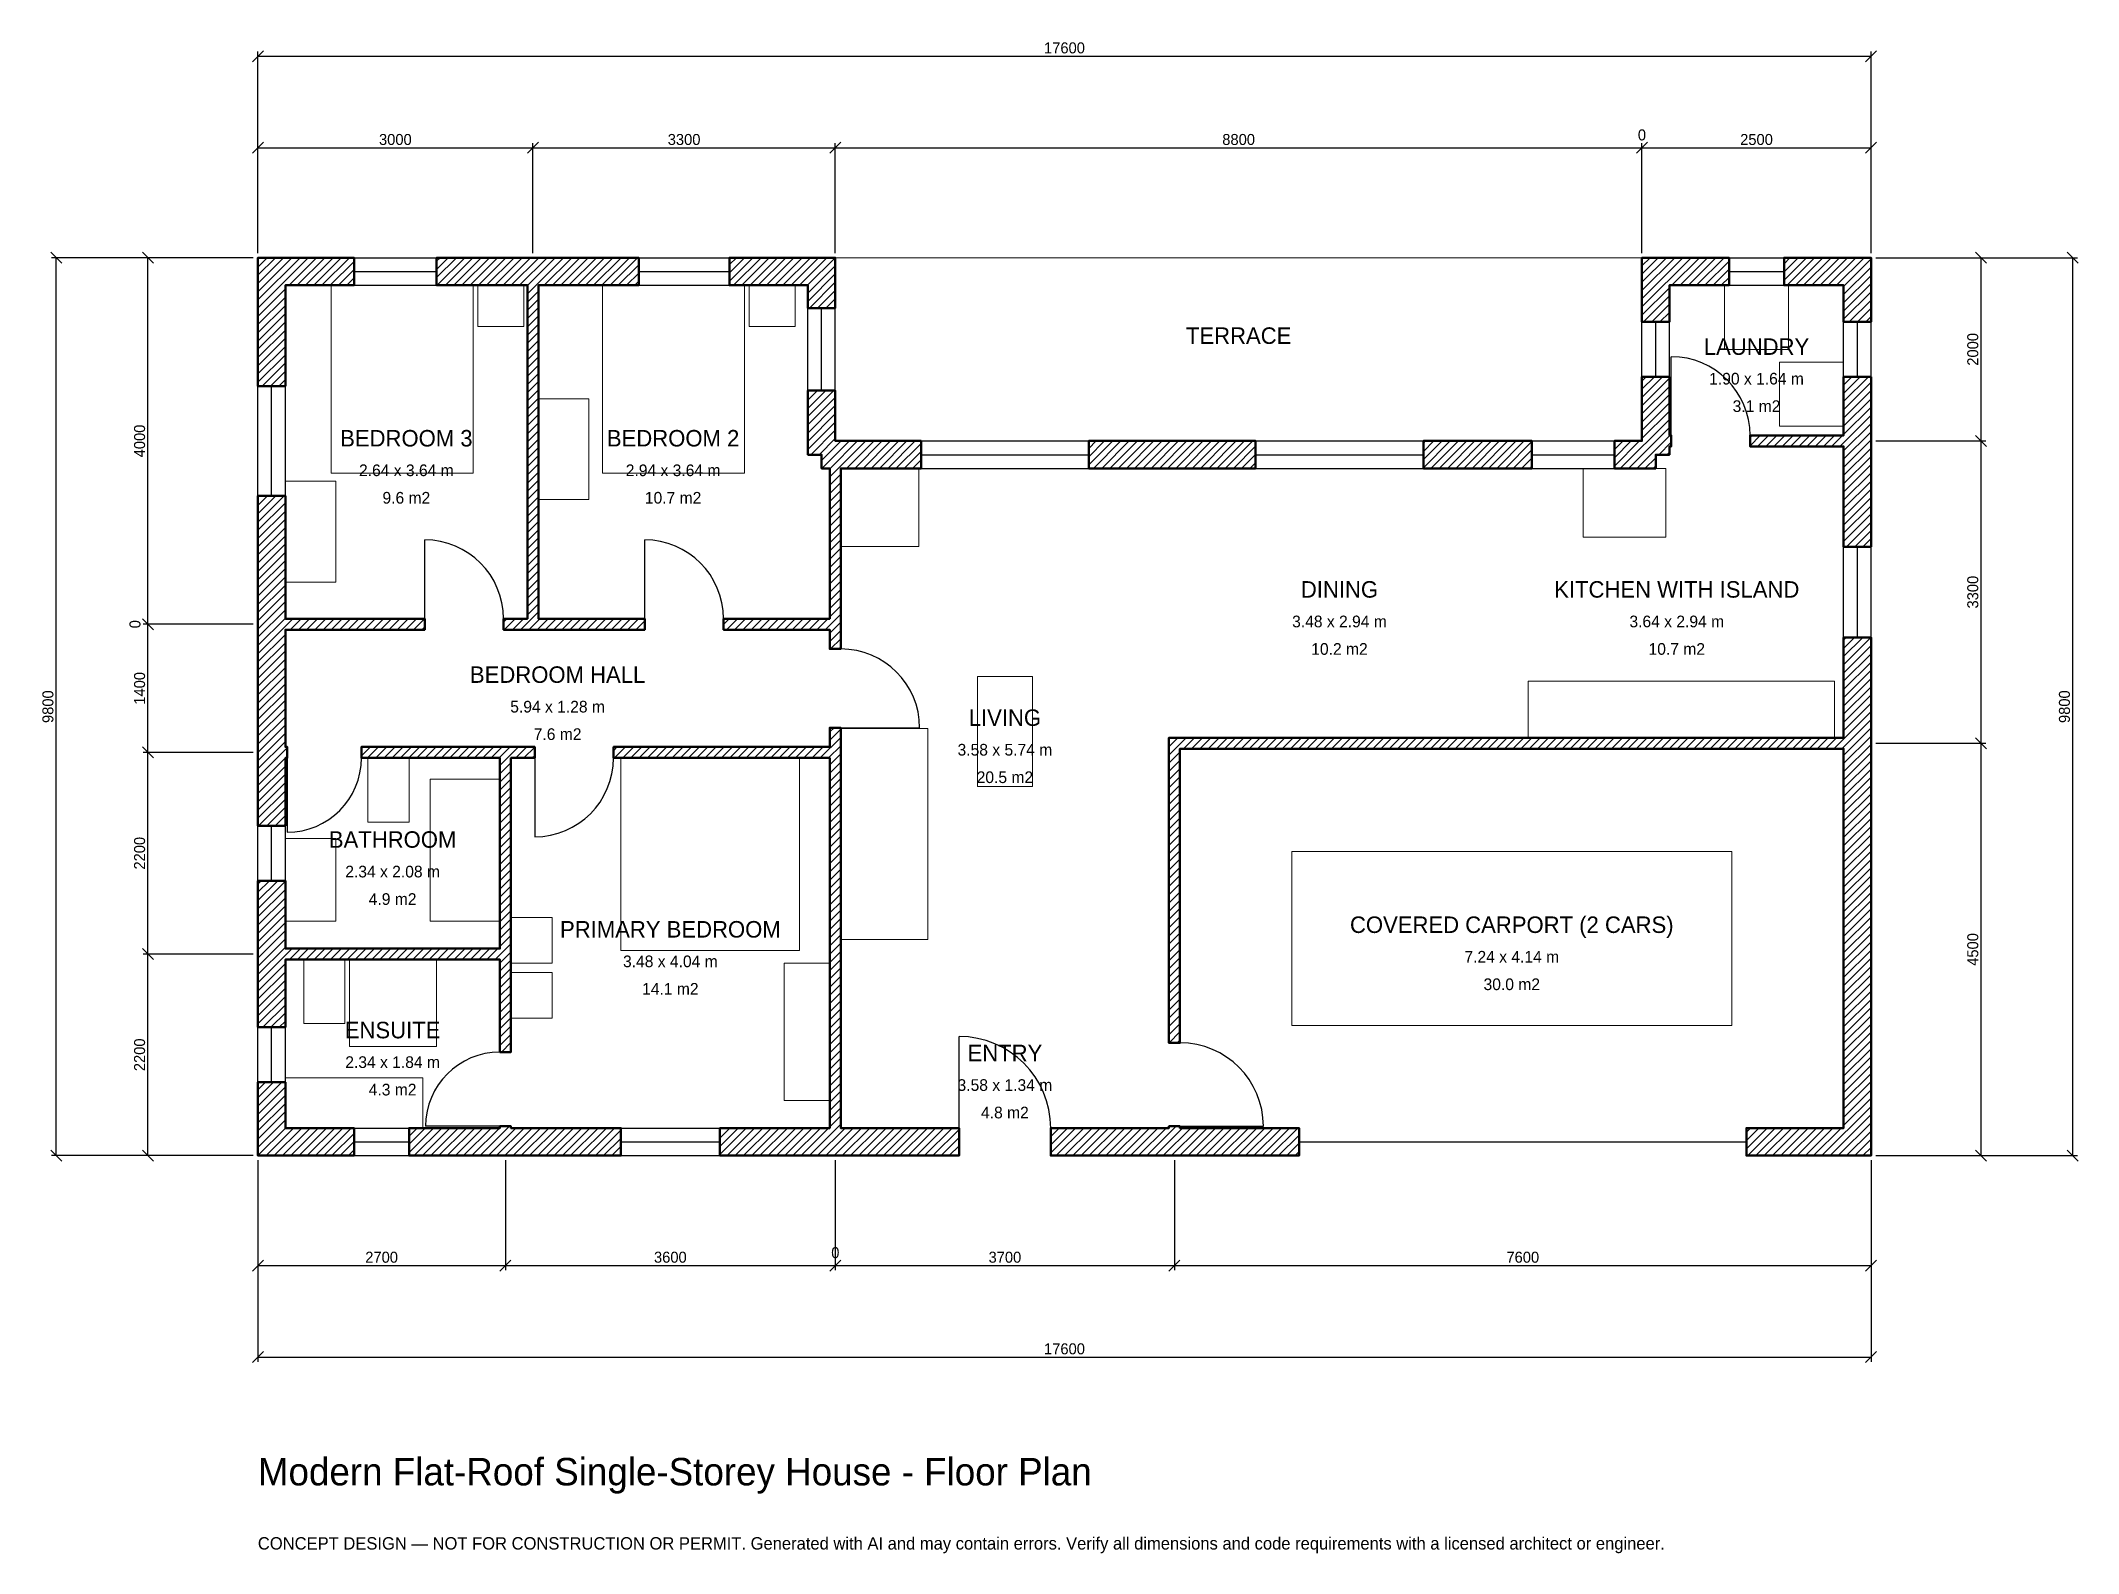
# Model space of a CAD drawing. Header units: millimetres. Extents: x -2369 to 19860, y -4341 to 12169.
import ezdxf
from ezdxf.enums import TextEntityAlignment as Align

# ---------------------------------------------------------------- set-up
doc = ezdxf.new("R2010")
doc.units = ezdxf.units.MM
doc.linetypes.add('DASHED', pattern=[1.524, 1.27, -0.254])
for name, color, linetype, lineweight in [('A-ANNO-DIMS', 1, 'Continuous', 13), ('A-ANNO-TEXT', 7, 'Continuous', 18), ('A-AREA-IDEN', 7, 'Continuous', 18), ('A-DOOR', 2, 'Continuous', 25), ('A-FLOR-FIXT', 9, 'Continuous', 13), ('A-FURN', 9, 'Continuous', 13), ('A-GLAZ', 4, 'Continuous', 25), ('A-SITE-PAVE', 8, 'Continuous', 13), ('A-WALL', 7, 'Continuous', 50), ('A-WALL-PATT', 8, 'Continuous', 13)]:
    doc.layers.add(name, color=color, linetype=linetype, lineweight=lineweight)
doc.dimstyles.new('PLAN', dxfattribs={"dimtxt": 120, "dimasz": 80, "dimexe": 50, "dimexo": 50, "dimgap": 30, "dimtad": 1, "dimdec": 0, "dimtsz": 60, "dimcen": 2.5, "dimclrd": 1, "dimclre": 1, "dimazin": 3, "dimtfac": 1, "dimtmove": 0, "dimatfit": 3})

msp = doc.modelspace()

# ---------------------------------------------------------------- hatches: boundary and pattern name
at = {"layer": 'A-WALL-PATT'}
h = msp.add_hatch(dxfattribs=at)
h.set_pattern_fill('ANSI31', color=8, scale=20)
h.paths.add_polyline_path([(2550, 0), (1650, 0), (1650, 300), (2550, 300), (2640, 300), (2640, 320), (2760, 320), (2760, 300), (2850, 300), (3960, 300), (3960, 0), (2850, 0), (2760, 0), (2760, -0.001), (2640, -0.001), (2640, 0), (2550, 0)])
h.paths.add_polyline_path([(300, 0), (300, -0.001), (0, -0.001), (0, -0.001), (0, 0), (-0.001, 0), (-0.001, 300), (0, 300), (0, 800), (300, 800), (300, 300), (1050, 300), (1050, 0), (300, 0)])
h.paths.add_polyline_path([(0, 2050), (0, 2140), (-0.001, 2140), (-0.001, 2260), (0, 2260), (0, 2350), (0, 3000), (300, 3000), (300, 2350), (300, 2260), (2640, 2260), (2640, 4340), (1130, 4340), (1130, 4460), (2640, 4460), (2760, 4460), (3020, 4460), (3020, 4340), (2760, 4340), (2760, 2260), (2760, 2140), (2760, 1130), (2640, 1130), (2640, 2140), (300, 2140), (300, 2050), (300, 1400), (0, 1400), (0, 2050)])
h.paths.add_polyline_path([(0, 4250), (0, 4340), (-0.001, 4340), (-0.001, 4460), (0, 4460), (0, 4550), (0, 5650), (0, 5740), (-0.001, 5740), (-0.001, 5860), (0, 5860), (0, 5950), (0, 7200), (300, 7200), (300, 5950), (300, 5860), (1820, 5860), (1820, 5740), (300, 5740), (300, 5650), (300, 4550), (300, 4460), (320, 4460), (320, 4340), (300, 4340), (300, 4250), (300, 3600), (0, 3600), (0, 4250)])
h.paths.add_polyline_path([(0, 9500), (-0.001, 9500), (-0.001, 9800), (0, 9800), (0, 9800.001), (300, 9800.001), (300, 9800), (1050, 9800), (1050, 9500), (300, 9500), (300, 8400), (0, 8400), (0, 9500)])
h.paths.add_polyline_path([(2850, 9800), (2940, 9800), (2940, 9800.001), (3060, 9800.001), (3060, 9800), (3150, 9800), (4155, 9800), (4155, 9500), (3150, 9500), (3060, 9500), (3060, 5860), (4220, 5860), (4220, 5740), (3060, 5740), (3060, 5740), (2940, 5740), (2940, 5740), (2680, 5740), (2680, 5860), (2940, 5860), (2940, 9500), (2850, 9500), (1950, 9500), (1950, 9800), (2850, 9800)])
h.paths.add_polyline_path([(6000, 9800), (6000, 9800.001), (6300, 9800.001), (6300, 9800), (6300.001, 9800), (6300.001, 9500), (6300, 9500), (6300, 9250), (6000, 9250), (6000, 9500), (5145, 9500), (5145, 9800), (6000, 9800)])
h.paths.add_polyline_path([(6300, 7860), (6300.001, 7860), (6300.001, 7800.001), (6360, 7800.001), (6360, 7800), (7235, 7800), (7235, 7500), (6360, 7500), (6360, 5860), (6360, 5740), (6360, 5740), (6360, 5530), (6240, 5530), (6240, 5740), (6240, 5740), (5080, 5740), (5080, 5860), (6240, 5860), (6240, 7500), (6150, 7500), (6150, 7650), (6000, 7650), (6000, 8350), (6300, 8350), (6300, 7860)])
h.paths.add_polyline_path([(9850, 7800), (10150, 7800), (10885, 7800), (10885, 7500), (10150, 7500), (9850, 7500), (9065, 7500), (9065, 7800), (9850, 7800)])
h.paths.add_polyline_path([(13450, 7800), (13750, 7800), (13900, 7800), (13900, 7500), (13750, 7500), (13450, 7500), (12715, 7500), (12715, 7800), (13450, 7800)])
h.paths.add_polyline_path([(15040, 7800), (15040, 7800.001), (15099.999, 7800.001), (15099.999, 7860), (15100, 7860), (15100, 8500), (15400, 8500), (15400, 7860), (15420, 7860), (15420, 7740), (15400, 7740), (15400, 7650), (15250, 7650), (15250, 7500), (14800, 7500), (14800, 7800), (15040, 7800)])
h.paths.add_polyline_path([(15100, 9500), (15099.999, 9500), (15099.999, 9800), (15100, 9800), (15100, 9800.001), (15400, 9800.001), (15400, 9800), (16050, 9800), (16050, 9500), (15400, 9500), (15400, 9100), (15100, 9100), (15100, 9500)])
h.paths.add_polyline_path([(17300, 9800), (17300, 9800.001), (17600, 9800.001), (17600, 9800), (17600.001, 9800), (17600.001, 9500), (17600, 9500), (17600, 9100), (17300, 9100), (17300, 9500), (16650, 9500), (16650, 9800), (17300, 9800)])
h.paths.add_polyline_path([(17600, 7950), (17600, 7860), (17600.001, 7860), (17600.001, 7740), (17600, 7740), (17600, 7650), (17600, 6645), (17300, 6645), (17300, 7650), (17300, 7740), (16280, 7740), (16280, 7860), (17300, 7860), (17300, 7950), (17300, 8500), (17600, 8500), (17600, 7950)])
h.paths.add_polyline_path([(17600, 4650), (17600, 4560), (17600.001, 4560), (17600.001, 4440), (17600, 4440), (17600, 4350), (17600, 300), (17600.001, 300), (17600.001, 0), (17600, 0), (17600, -0.001), (17300, -0.001), (17300, 0), (16240, 0), (16240, 300), (17300, 300), (17300, 4350), (17300, 4440), (13660, 4440), (13540, 4440), (10060, 4440), (10060, 1760), (10060, 1640), (10060, 1230), (9940, 1230), (9940, 1640), (9940, 1760), (9940, 4440), (9940, 4560), (10060, 4560), (13540, 4560), (13660, 4560), (17300, 4560), (17300, 4650), (17300, 5655), (17600, 5655), (17600, 4650)])
h.paths.add_polyline_path([(10150, 0), (10060, 0), (10060, -0.001), (9940, -0.001), (9940, 0), (9850, 0), (8650, 0), (8650, 300), (9850, 300), (9940, 300), (9940, 320), (10060, 320), (10060, 300), (10150, 300), (11360, 300), (11360, 0), (10150, 0)])
h.paths.add_polyline_path([(6450, 0), (6360, 0), (6360, -0.001), (6240, -0.001), (6240, 0), (6150, 0), (5040, 0), (5040, 300), (6150, 300), (6240, 300), (6240, 1640), (6240, 1760), (6240, 4340), (6240, 4340), (3880, 4340), (3880, 4460), (6240, 4460), (6240, 4670), (6360, 4670), (6360, 4460), (6360, 4460), (6360, 1760), (6360, 1640), (6360, 300), (6450, 300), (7650, 300), (7650, 0), (6450, 0)])

# ---------------------------------------------------------------- linework, layer by layer
at = {"layer": 'A-DOOR'}
for p, q in [((15420, 7860), (15420, 8720)), ((1820, 5860), (1820, 6720)), ((4220, 5860), (4220, 6720)), ((6360, 4670), (7220, 4670)), ((320, 4340), (320, 3530)), ((3020, 4340), (3020, 3480)), ((7650, 300), (7650, 1300)), ((2640, 320), (1830, 320)), ((10060, 320), (10970, 320))]:
    msp.add_line(p, q, dxfattribs=at)
at = {"layer": 'A-DOOR', "linetype": 'DASHED'}
msp.add_line((11360, 150), (16240, 150), dxfattribs=at)
at = {"layer": 'A-DOOR'}
for centre, radius, start, end in [((15420, 7860), 860, 0, 90), ((1820, 5860), 860, 0, 90), ((4220, 5860), 860, 0, 90), ((6360, 4670), 860, 0, 90), ((320, 4340), 810, 270, 360), ((3020, 4340), 860, 270, 360), ((2640, 320), 810, 90, 180), ((7650, 300), 1000, 0, 90), ((10060, 320), 910, 0, 90)]:
    msp.add_arc(centre, radius, start, end, dxfattribs=at)
at = {"layer": 'A-FLOR-FIXT'}
for points in [[(13860, 4560), (17200, 4560), (17200, 5180), (13860, 5180)], [(1200, 3640), (1650, 3640), (1650, 4340), (1200, 4340)], [(1880, 2560), (2640, 2560), (2640, 4110), (1880, 4110)], [(300, 2560), (850, 2560), (850, 3460), (300, 3460)], [(500, 1440), (950, 1440), (950, 2140), (500, 2140)], [(1000, 1190), (1950, 1190), (1950, 2140), (1000, 2140)], [(300, 300), (1800, 300), (1800, 850), (300, 850)]]:
    msp.add_lwpolyline(points, close=True, dxfattribs=at)
at = {"layer": 'A-FURN'}
for points in [[(800, 7450), (2350, 7450), (2350, 9500), (800, 9500)], [(2400, 9050), (2900, 9050), (2900, 9500), (2400, 9500)], [(3760, 7450), (5310, 7450), (5310, 9500), (3760, 9500)], [(5360, 9050), (5860, 9050), (5860, 9500), (5360, 9500)], [(16000, 8800), (16700, 8800), (16700, 9500), (16000, 9500)], [(16600, 7960), (17300, 7960), (17300, 8660), (16600, 8660)], [(3060, 7160), (3610, 7160), (3610, 8260), (3060, 8260)], [(300, 6260), (850, 6260), (850, 7360), (300, 7360)], [(6360, 6650), (7210, 6650), (7210, 7500), (6360, 7500)], [(14460, 6750), (15360, 6750), (15360, 7500), (14460, 7500)], [(7850, 4030), (8450, 4030), (8450, 5230), (7850, 5230)], [(6360, 2360), (7310, 2360), (7310, 4660), (6360, 4660)], [(3960, 2240), (5910, 2240), (5910, 4340), (3960, 4340)], [(11280, 1420), (16080, 1420), (16080, 3320), (11280, 3320)], [(2760, 2100), (3210, 2100), (3210, 2600), (2760, 2600)], [(5740, 600), (6240, 600), (6240, 2100), (5740, 2100)], [(2760, 1500), (3210, 1500), (3210, 2000), (2760, 2000)]]:
    msp.add_lwpolyline(points, close=True, dxfattribs=at)
at = {"layer": 'A-GLAZ'}
for p, q in [((1050, 9800), (1950, 9800)), ((4155, 9800), (5145, 9800)), ((16050, 9800), (16650, 9800)), ((1050, 9650), (1950, 9650)), ((4155, 9650), (5145, 9650)), ((16050, 9650), (16650, 9650)), ((1050, 9500), (1950, 9500)), ((4155, 9500), (5145, 9500)), ((16050, 9500), (16650, 9500)), ((6000, 8350), (6000, 9250)), ((6150, 8350), (6150, 9250)), ((6300, 8350), (6300, 9250)), ((15100, 8500), (15100, 9100)), ((15250, 8500), (15250, 9100)), ((15400, 8500), (15400, 9100)), ((17300, 8500), (17300, 9100)), ((17450, 8500), (17450, 9100)), ((17600, 8500), (17600, 9100)), ((0, 7200), (0, 8400)), ((150, 7200), (150, 8400)), ((300, 7200), (300, 8400)), ((7235, 7800), (9065, 7800)), ((10885, 7800), (12715, 7800)), ((13900, 7800), (14800, 7800)), ((7235, 7650), (9065, 7650)), ((10885, 7650), (12715, 7650)), ((13900, 7650), (14800, 7650)), ((7235, 7500), (9065, 7500)), ((10885, 7500), (12715, 7500)), ((13900, 7500), (14800, 7500)), ((17300, 5655), (17300, 6645)), ((17450, 5655), (17450, 6645)), ((17600, 5655), (17600, 6645)), ((0, 3000), (0, 3600)), ((150, 3000), (150, 3600)), ((300, 3000), (300, 3600)), ((0, 800), (0, 1400)), ((150, 800), (150, 1400)), ((300, 800), (300, 1400)), ((1050, 300), (1650, 300)), ((3960, 300), (5040, 300)), ((1050, 150), (1650, 150)), ((1050, 0), (1650, 0)), ((3960, 150), (5040, 150)), ((3960, 0), (5040, 0))]:
    msp.add_line(p, q, dxfattribs=at)
at = {"layer": 'A-SITE-PAVE', "linetype": 'DASHED'}
msp.add_lwpolyline([(6300, 7800), (15100, 7800), (15100, 9800), (6300, 9800)], close=True, dxfattribs=at)
at = {"layer": 'A-WALL'}
for points in [[(0, 9500), (-0.001, 9500), (-0.001, 9800), (0, 9800), (0, 9800.001), (300, 9800.001), (300, 9800), (1050, 9800), (1050, 9500), (300, 9500), (300, 8400), (0, 8400), (0, 9500)], [(2850, 9800), (2940, 9800), (2940, 9800.001), (3060, 9800.001), (3060, 9800), (3150, 9800), (4155, 9800), (4155, 9500), (3150, 9500), (3060, 9500), (3060, 5860), (4220, 5860), (4220, 5740), (3060, 5740), (3060, 5740), (2940, 5740), (2940, 5740), (2680, 5740), (2680, 5860), (2940, 5860), (2940, 9500), (2850, 9500), (1950, 9500), (1950, 9800), (2850, 9800)], [(6000, 9800), (6000, 9800.001), (6300, 9800.001), (6300, 9800), (6300.001, 9800), (6300.001, 9500), (6300, 9500), (6300, 9250), (6000, 9250), (6000, 9500), (5145, 9500), (5145, 9800), (6000, 9800)], [(15100, 9500), (15099.999, 9500), (15099.999, 9800), (15100, 9800), (15100, 9800.001), (15400, 9800.001), (15400, 9800), (16050, 9800), (16050, 9500), (15400, 9500), (15400, 9100), (15100, 9100), (15100, 9500)], [(17300, 9800), (17300, 9800.001), (17600, 9800.001), (17600, 9800), (17600.001, 9800), (17600.001, 9500), (17600, 9500), (17600, 9100), (17300, 9100), (17300, 9500), (16650, 9500), (16650, 9800), (17300, 9800)], [(15040, 7800), (15040, 7800.001), (15099.999, 7800.001), (15099.999, 7860), (15100, 7860), (15100, 8500), (15400, 8500), (15400, 7860), (15420, 7860), (15420, 7740), (15400, 7740), (15400, 7650), (15250, 7650), (15250, 7500), (14800, 7500), (14800, 7800), (15040, 7800)], [(17600, 7950), (17600, 7860), (17600.001, 7860), (17600.001, 7740), (17600, 7740), (17600, 7650), (17600, 6645), (17300, 6645), (17300, 7650), (17300, 7740), (16280, 7740), (16280, 7860), (17300, 7860), (17300, 7950), (17300, 8500), (17600, 8500), (17600, 7950)], [(6300, 7860), (6300.001, 7860), (6300.001, 7800.001), (6360, 7800.001), (6360, 7800), (7235, 7800), (7235, 7500), (6360, 7500), (6360, 5860), (6360, 5740), (6360, 5740), (6360, 5530), (6240, 5530), (6240, 5740), (6240, 5740), (5080, 5740), (5080, 5860), (6240, 5860), (6240, 7500), (6150, 7500), (6150, 7650), (6000, 7650), (6000, 8350), (6300, 8350), (6300, 7860)], [(9850, 7800), (10150, 7800), (10885, 7800), (10885, 7500), (10150, 7500), (9850, 7500), (9065, 7500), (9065, 7800), (9850, 7800)], [(13450, 7800), (13750, 7800), (13900, 7800), (13900, 7500), (13750, 7500), (13450, 7500), (12715, 7500), (12715, 7800), (13450, 7800)], [(0, 4250), (0, 4340), (-0.001, 4340), (-0.001, 4460), (0, 4460), (0, 4550), (0, 5650), (0, 5740), (-0.001, 5740), (-0.001, 5860), (0, 5860), (0, 5950), (0, 7200), (300, 7200), (300, 5950), (300, 5860), (1820, 5860), (1820, 5740), (300, 5740), (300, 5650), (300, 4550), (300, 4460), (320, 4460), (320, 4340), (300, 4340), (300, 4250), (300, 3600), (0, 3600), (0, 4250)], [(17600, 4650), (17600, 4560), (17600.001, 4560), (17600.001, 4440), (17600, 4440), (17600, 4350), (17600, 300), (17600.001, 300), (17600.001, 0), (17600, 0), (17600, -0.001), (17300, -0.001), (17300, 0), (16240, 0), (16240, 300), (17300, 300), (17300, 4350), (17300, 4440), (13660, 4440), (13540, 4440), (10060, 4440), (10060, 1760), (10060, 1640), (10060, 1230), (9940, 1230), (9940, 1640), (9940, 1760), (9940, 4440), (9940, 4560), (10060, 4560), (13540, 4560), (13660, 4560), (17300, 4560), (17300, 4650), (17300, 5655), (17600, 5655), (17600, 4650)], [(6450, 0), (6360, 0), (6360, -0.001), (6240, -0.001), (6240, 0), (6150, 0), (5040, 0), (5040, 300), (6150, 300), (6240, 300), (6240, 1640), (6240, 1760), (6240, 4340), (6240, 4340), (3880, 4340), (3880, 4460), (6240, 4460), (6240, 4670), (6360, 4670), (6360, 4460), (6360, 4460), (6360, 1760), (6360, 1640), (6360, 300), (6450, 300), (7650, 300), (7650, 0), (6450, 0)], [(0, 2050), (0, 2140), (-0.001, 2140), (-0.001, 2260), (0, 2260), (0, 2350), (0, 3000), (300, 3000), (300, 2350), (300, 2260), (2640, 2260), (2640, 4340), (1130, 4340), (1130, 4460), (2640, 4460), (2760, 4460), (3020, 4460), (3020, 4340), (2760, 4340), (2760, 2260), (2760, 2140), (2760, 1130), (2640, 1130), (2640, 2140), (300, 2140), (300, 2050), (300, 1400), (0, 1400), (0, 2050)], [(300, 0), (300, -0.001), (0, -0.001), (0, -0.001), (0, 0), (-0.001, 0), (-0.001, 300), (0, 300), (0, 800), (300, 800), (300, 300), (1050, 300), (1050, 0), (300, 0)], [(2550, 0), (1650, 0), (1650, 300), (2550, 300), (2640, 300), (2640, 320), (2760, 320), (2760, 300), (2850, 300), (3960, 300), (3960, 0), (2850, 0), (2760, 0), (2760, -0.001), (2640, -0.001), (2640, 0), (2550, 0)], [(10150, 0), (10060, 0), (10060, -0.001), (9940, -0.001), (9940, 0), (9850, 0), (8650, 0), (8650, 300), (9850, 300), (9940, 300), (9940, 320), (10060, 320), (10060, 300), (10150, 300), (11360, 300), (11360, 0), (10150, 0)]]:
    msp.add_lwpolyline(points, close=True, dxfattribs=at)

# ---------------------------------------------------------------- texts
at = {"layer": 'A-ANNO-TEXT'}
for s, height, p in [('Modern Flat-Roof Single-Storey House - Floor Plan', 300, (0, -3600)), ('CONCEPT DESIGN — NOT FOR CONSTRUCTION OR PERMIT. Generated with AI and may contain errors. Verify all dimensions and code requirements with a licensed architect or engineer.', 135, (0, -4300))]:
    msp.add_text(s, height=height, dxfattribs=at).set_placement(p)
at = {"layer": 'A-AREA-IDEN'}
for s, height, p in [('TERRACE', 180, (10700, 8950)), ('LAUNDRY', 180, (16350, 8830)), ('1.90 x 1.64 m', 127.5, (16350, 8480)), ('3.1 m2', 127.5, (16350, 8180)), ('BEDROOM 3', 180, (1620, 7830)), ('BEDROOM 2', 180, (4530, 7830)), ('2.64 x 3.64 m', 127.5, (1620, 7480)), ('2.94 x 3.64 m', 127.5, (4530, 7480)), ('9.6 m2', 127.5, (1620, 7180)), ('10.7 m2', 127.5, (4530, 7180)), ('DINING', 180, (11800, 6180)), ('KITCHEN WITH ISLAND', 180, (15480, 6180)), ('3.48 x 2.94 m', 127.5, (11800, 5830)), ('3.64 x 2.94 m', 127.5, (15480, 5830)), ('10.2 m2', 127.5, (11800, 5530)), ('10.7 m2', 127.5, (15480, 5530)), ('BEDROOM HALL', 180, (3270, 5250)), ('5.94 x 1.28 m', 127.5, (3270, 4900)), ('LIVING', 180, (8150, 4780)), ('7.6 m2', 127.5, (3270, 4600)), ('3.58 x 5.74 m', 127.5, (8150, 4430)), ('20.5 m2', 127.5, (8150, 4130)), ('BATHROOM', 180, (1470, 3450)), ('2.34 x 2.08 m', 127.5, (1470, 3100)), ('4.9 m2', 127.5, (1470, 2800)), ('PRIMARY BEDROOM', 180, (4500, 2470)), ('COVERED CARPORT (2 CARS)', 180, (13680, 2520)), ('7.24 x 4.14 m', 127.5, (13680, 2170)), ('3.48 x 4.04 m', 127.5, (4500, 2120)), ('14.1 m2', 127.5, (4500, 1820)), ('30.0 m2', 127.5, (13680, 1870)), ('ENSUITE', 180, (1470, 1370)), ('ENTRY', 180, (8150, 1120)), ('2.34 x 1.84 m', 127.5, (1470, 1020)), ('4.3 m2', 127.5, (1470, 720)), ('3.58 x 1.34 m', 127.5, (8150, 770)), ('4.8 m2', 127.5, (8150, 470))]:
    msp.add_text(s, height=height, dxfattribs=at).set_placement(p, align=Align.MIDDLE_CENTER)

# ---------------------------------------------------------------- dimensions: what is measured, and where the dimension line sits
at = {"layer": 'A-ANNO-DIMS'}
for base, p1, p2, text in [((0, 12000), (0, 9800), (17600, 9800), '17600'), ((0, 11000), (0, 9800), (3000, 9800), '3000'), ((3000, 11000), (3000, 9800), (6300, 9800), '3300'), ((6300, 11000), (6300, 9800), (15100, 9800), '8800'), ((15100, 11000), (15100, 9800), (15100, 9800), '0'), ((15100, 11000), (15100, 9800), (17600, 9800), '2500'), ((0, -1200), (0, 0), (2700, 0), '2700'), ((0, -2200), (0, 0), (17600, 0), '17600'), ((2700, -1200), (2700, 0), (6300, 0), '3600'), ((6300, -1200), (6300, 0), (6300, 0), '0'), ((6300, -1200), (6300, 0), (10000, 0), '3700'), ((10000, -1200), (10000, 0), (17600, 0), '7600')]:
    msp.add_linear_dim(base=base, p1=p1, p2=p2, text=text, dimstyle='PLAN', dxfattribs=at).render()
for base, p1, p2, text in [((-2200, 0), (0, 0), (0, 9800), '9800'), ((-1200, 5800), (0, 5800), (0, 9800), '4000'), ((18800, 7800), (17600, 7800), (17600, 9800), '2000'), ((19800, 0), (17600, 0), (17600, 9800), '9800'), ((18800, 4500), (17600, 4500), (17600, 7800), '3300'), ((-1200, 5800), (0, 5800), (0, 5800), '0'), ((-1200, 4400), (0, 4400), (0, 5800), '1400'), ((-1200, 2200), (0, 2200), (0, 4400), '2200'), ((18800, 0), (17600, 0), (17600, 4500), '4500'), ((-1200, 0), (0, 0), (0, 2200), '2200')]:
    msp.add_linear_dim(base=base, p1=p1, p2=p2, angle=90, text=text, dimstyle='PLAN', dxfattribs=at).render()

doc.saveas('drawing.dxf')
